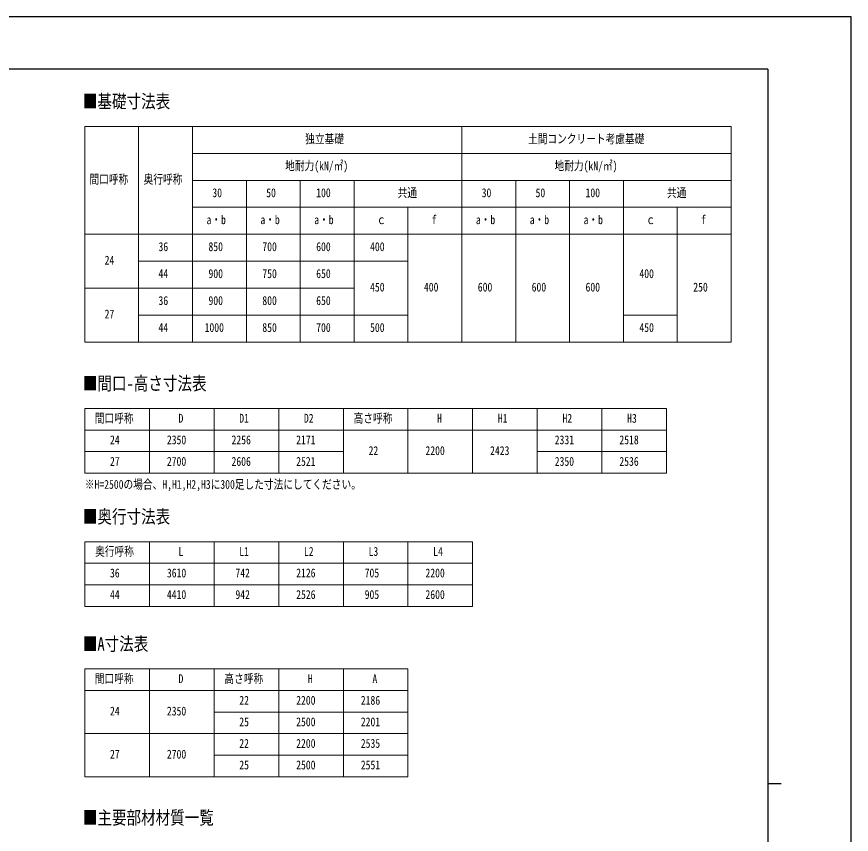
# Model space of a CAD drawing. Units: millimetres, scale not verified. Extents: x -10512 to 10512, y -7425 to 7425.
# Drawn here: x 2765 to 10512, y -160 to 7425 of the extents above; entities that cross this region are included whole.
import ezdxf
from ezdxf.enums import TextEntityAlignment as Align

# ---------------------------------------------------------------- set-up
doc = ezdxf.new("R2010")
doc.units = ezdxf.units.MM
doc.header["$LTSCALE"] = 30
doc.layers.add('0-1_TABLE1', color=7, linetype='Continuous', lineweight=18)
doc.layers.add('0-2_USER1', color=3, linetype='Continuous')
doc.layers.add('0-6_YKK_ZWAK', color=7, linetype='Continuous')
doc.styles.add('ＭＳ ゴシック', font='')
doc.styles.get('ＭＳ ゴシック').set_extended_font_data('MS Gothic')

msp = doc.modelspace()

# ---------------------------------------------------------------- linework, layer by layer
at = {"layer": '0-1_TABLE1'}
for p, q in [((3397.5, 6407), (9397.5, 6407)), ((3397.5, 6407), (3397.5, 4407)), ((3897.5, 6407), (3897.5, 4407)), ((4397.5, 6407), (4397.5, 4407)), ((6897.5, 6407), (6897.5, 4407)), ((4397.5, 6157), (9397.5, 6157)), ((4397.5, 5907), (9397.5, 5907)), ((4897.5, 5907), (4897.5, 4407)), ((5397.5, 5907), (5397.5, 4407)), ((7397.5, 5907), (7397.5, 4407)), ((7897.5, 5907), (7897.5, 4407)), ((8397.5, 5907), (8397.5, 4407)), ((4397.5, 5657), (9397.5, 5657)), ((6397.5, 5657), (6397.5, 4407)), ((8897.5, 5657), (8897.5, 4407)), ((3397.5, 5407), (9397.5, 5407)), ((3897.5, 5157), (6397.5, 5157)), ((3397.5, 4907), (5897.5, 4907)), ((3897.5, 4657), (6397.5, 4657)), ((8397.5, 4657), (8897.5, 4657)), ((3397.5, 3790), (8797.5, 3790)), ((3397.5, 3790), (3397.5, 3190)), ((3997.5, 3790), (3997.5, 3190)), ((4597.5, 3790), (4597.5, 3190)), ((5197.5, 3790), (5197.5, 3190)), ((5797.5, 3790), (5797.5, 3190)), ((6397.5, 3790), (6397.5, 3190)), ((6997.5, 3790), (6997.5, 3190)), ((7597.5, 3790), (7597.5, 3190)), ((8197.5, 3790), (8197.5, 3190)), ((8797.5, 3790), (8797.5, 3190)), ((3397.5, 3590), (8797.5, 3590)), ((3397.5, 3390), (5797.5, 3390)), ((7597.5, 3390), (8797.5, 3390)), ((3397.5, 3190), (8797.5, 3190)), ((3397.5, 2555), (6997.5, 2555)), ((3397.5, 2555), (3397.5, 1955)), ((3997.5, 2555), (3997.5, 1955)), ((4597.5, 2555), (4597.5, 1955)), ((5197.5, 2555), (5197.5, 1955)), ((5797.5, 2555), (5797.5, 1955)), ((6397.5, 2555), (6397.5, 1955)), ((6997.5, 2555), (6997.5, 1955)), ((3397.5, 2355), (6997.5, 2355)), ((3397.5, 2155), (6997.5, 2155)), ((3397.5, 1955), (6997.5, 1955)), ((3397.5, 1374), (6397.5, 1374)), ((3397.5, 1374), (3397.5, 374)), ((3997.5, 1374), (3997.5, 374)), ((4597.5, 1374), (4597.5, 374)), ((5197.5, 1374), (5197.5, 374)), ((5797.5, 1374), (5797.5, 374)), ((6397.5, 1374), (6397.5, 374)), ((3397.5, 1174), (6397.5, 1174)), ((4597.5, 974), (6397.5, 974)), ((3397.5, 774), (6397.5, 774)), ((4597.5, 574), (6397.5, 574)), ((3397.5, 374), (6397.5, 374))]:
    msp.add_line(p, q, dxfattribs=at)
for points in [[(9397.5, 6407), (9397.5, 5907), (9397.5, 5407), (9397.5, 4407)], [(5897.5, 5907), (5897.5, 5157), (5897.5, 4407)], [(3397.5, 4407), (3897.5, 4407), (4397.5, 4407), (9397.5, 4407)]]:
    msp.add_lwpolyline(points, dxfattribs=at)
at = {"layer": '0-6_YKK_ZWAK'}
for p, q in [((9737.55, 6937.5), (-9762.45, 6937.5)), ((9737.55, 6937.5), (9737.55, -6312.5)), ((9737.55, 312.5), (9862.55, 312.5))]:
    msp.add_line(p, q, dxfattribs=at)
msp.add_lwpolyline([(-10512.5, -7425), (10512.5, -7425), (10512.5, 7425), (-10512.5, 7425)], close=True, dxfattribs=at)

# ---------------------------------------------------------------- texts
at = {"layer": '0-1_TABLE1', "style": 'ＭＳ ゴシック', "width": 0.8}
for s, p in [('独立基礎', (5443.5, 6225.75)), ('土間コンクリート考慮基礎', (7511.5, 6225.75)), ('地耐力(kN/㎡)', (5257.5, 5975.75)), ('地耐力(kN/㎡)', (7757.5, 5975.75)), ('間口呼称', (3440.5, 5850.75)), ('奥行呼称', (3943.5, 5850.75)), ('30', (4581.5, 5725.75)), ('50', (5081.5, 5725.75)), ('100', (5545.5, 5725.75)), ('共通', (6301.5, 5725.75)), ('30', (7081.5, 5725.75)), ('50', (7581.5, 5725.75)), ('100', (8045.5, 5725.75)), ('共通', (8801.5, 5725.75)), ('a・b', (4527.5, 5475.75)), ('a・b', (5027.5, 5475.75)), ('a・b', (5527.5, 5475.75)), ('f', (6617.5, 5475.75)), ('a・b', (7027.5, 5475.75)), ('a・b', (7527.5, 5475.75)), ('a・b', (8027.5, 5475.75)), ('f', (9117.5, 5475.75)), ('ｃ', (6105.5, 5475.75)), ('ｃ', (8605.5, 5475.75)), ('36', (4081.5, 5225.75)), ('850', (4545.5, 5225.75)), ('700', (5045.5, 5225.75)), ('600', (5545.5, 5225.75)), ('400', (6045.5, 5225.75)), ('24', (3581.5, 5100.75)), ('44', (4081.5, 4975.75)), ('900', (4545.5, 4975.75)), ('750', (5045.5, 4975.75)), ('650', (5545.5, 4975.75)), ('400', (8545.5, 4975.75)), ('450', (6045.5, 4850.75)), ('400', (6545.5, 4850.75)), ('600', (7045.5, 4850.75)), ('600', (7545.5, 4850.75)), ('600', (8045.5, 4850.75)), ('250', (9045.5, 4850.75)), ('36', (4081.5, 4725.75)), ('900', (4545.5, 4725.75)), ('800', (5045.5, 4725.75)), ('650', (5545.5, 4725.75)), ('27', (3581.5, 4600.75)), ('44', (4081.5, 4475.75)), ('1000', (4509.5, 4475.75)), ('850', (5045.5, 4475.75)), ('700', (5545.5, 4475.75)), ('500', (6045.5, 4475.75)), ('450', (8545.5, 4475.75)), ('間口呼称', (3490.5, 3633.75)), ('D', (4267.5, 3633.75)), ('D1', (4831.5, 3633.75)), ('D2', (5431.5, 3633.75)), ('高さ呼称', (5893.5, 3633.75)), ('H', (6667.5, 3633.75)), ('H1', (7231.5, 3633.75)), ('H2', (7831.5, 3633.75)), ('H3', (8431.5, 3633.75)), ('24', (3631.5, 3433.75)), ('2350', (4159.5, 3433.75)), ('2256', (4759.5, 3433.75)), ('2171', (5359.5, 3433.75)), ('2331', (7759.5, 3433.75)), ('2518', (8359.5, 3433.75)), ('22', (6031.5, 3333.75)), ('2200', (6559.5, 3333.75)), ('2423', (7159.5, 3333.75)), ('27', (3631.5, 3233.75)), ('2700', (4159.5, 3233.75)), ('2606', (4759.5, 3233.75)), ('2521', (5359.5, 3233.75)), ('2350', (7759.5, 3233.75)), ('2536', (8359.5, 3233.75)), ('奥行呼称', (3493.5, 2398.75)), ('L', (4267.5, 2398.75)), ('L1', (4831.5, 2398.75)), ('L2', (5431.5, 2398.75)), ('L3', (6031.5, 2398.75)), ('L4', (6631.5, 2398.75)), ('36', (3631.5, 2198.75)), ('3610', (4159.5, 2198.75)), ('742', (4795.5, 2198.75)), ('2126', (5359.5, 2198.75)), ('705', (5995.5, 2198.75)), ('2200', (6559.5, 2198.75)), ('44', (3631.5, 1998.75)), ('4410', (4159.5, 1998.75)), ('942', (4795.5, 1998.75)), ('2526', (5359.5, 1998.75)), ('905', (5995.5, 1998.75)), ('2600', (6559.5, 1998.75)), ('間口呼称', (3490.5, 1217.75)), ('D', (4267.5, 1217.75)), ('高さ呼称', (4693.5, 1217.75)), ('H', (5467.5, 1217.75)), ('A', (6067.5, 1217.75)), ('22', (4831.5, 1017.75)), ('2200', (5359.5, 1017.75)), ('2186', (5959.5, 1017.75)), ('24', (3631.5, 917.75)), ('2350', (4159.5, 917.75)), ('25', (4831.5, 817.75)), ('2500', (5359.5, 817.75)), ('2201', (5959.5, 817.75)), ('22', (4831.5, 617.75)), ('2200', (5359.5, 617.75)), ('2535', (5959.5, 617.75)), ('27', (3631.5, 517.75)), ('2700', (4159.5, 517.75)), ('25', (4831.5, 417.75)), ('2500', (5359.5, 417.75)), ('2551', (5959.5, 417.75))]:
    msp.add_text(s, height=82.48, dxfattribs=at).set_placement(p, align=Align.BOTTOM_LEFT)
at = {"layer": '0-2_USER1', "style": 'ＭＳ ゴシック', "width": 0.8}
for s, height, p in [('■基礎寸法表', 123.8, (3379.49, 6540.76)), ('■間口-高さ寸法表', 123.8, (3379.49, 3923.76)), ('※H=2500の場合、H,H1,H2,H3に300足した寸法にしてください。', 82.48, (3397.5, 3020.5)), ('■奥行寸法表', 123.8, (3379.49, 2688.76)), ('■A寸法表', 123.8, (3379.49, 1507.76)), ('■主要部材材質一覧', 123.8, (3379.49, -104.24))]:
    msp.add_text(s, height=height, dxfattribs=at).set_placement(p, align=Align.BOTTOM_LEFT)

doc.saveas('drawing.dxf')
